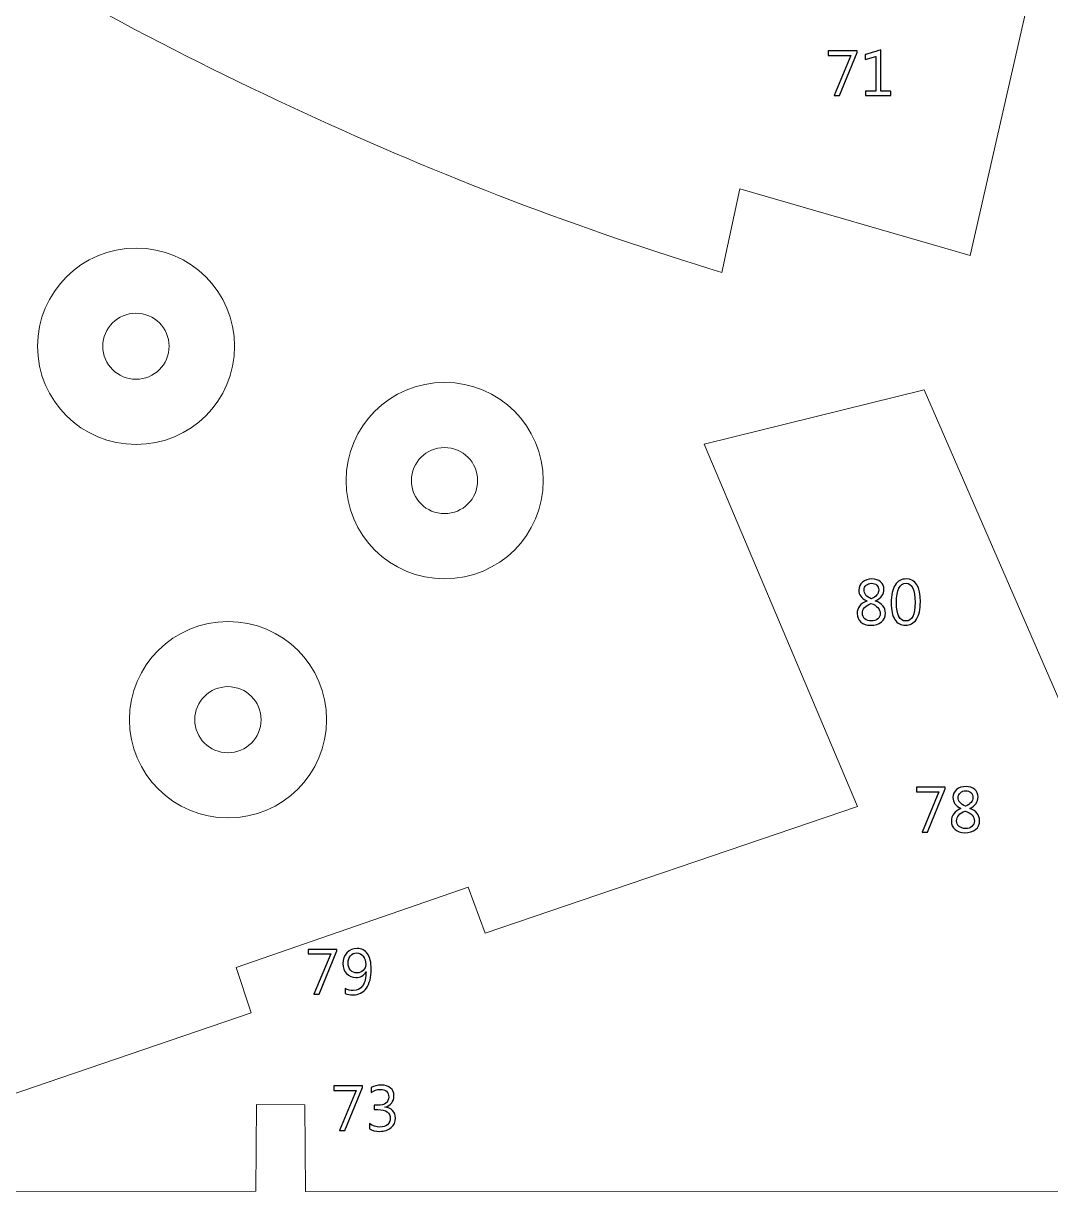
# Model space of a CAD drawing. Header units: centimetres. Extents: x -19.4 to 19.9, y -26.5 to 22.7.
# Drawn here: x 6.94 to 13.74, y -26.46 to -18.72 of the extents above; entities that cross this region are included whole.
import ezdxf

# ---------------------------------------------------------------- set-up
doc = ezdxf.new("R2010")
doc.units = ezdxf.units.CM
doc.header["$MEASUREMENT"] = 0
doc.layers.add('Camada 1', color=7, linetype='Continuous')

msp = doc.modelspace()

# ---------------------------------------------------------------- linework, layer by layer
at = {"layer": 'Camada 1', "color": 7, "lineweight": 9}
for centre, major_axis, ratio in [((7.68208, -20.85832), (0.65257, 0), 0.9956633), ((7.68121, -20.85827), (0.2195, 0), 0.995672), ((9.72492, -21.74752), (0.65257, 0), 0.9956633), ((9.72405, -21.74747), (0.2195, 0), 0.995672), ((8.29084, -23.32988), (0.65257, 0), 0.9956633), ((8.28997, -23.32983), (0.2195, 0), 0.995672)]:
    msp.add_ellipse(centre, major_axis=major_axis, ratio=ratio, dxfattribs=at)
for points, knots in [([(13.60992, -18.47447), (13.60992, -18.47447), (12.035, -18.04846), (12.035, -18.04846), (12.035, -18.04846), (12.035, -18.04846), (12.12652, -17.4769), (12.12652, -17.4769), (12.12652, -17.4769), (10.51732, -16.95289), (8.8798, -16.12382), (7.22589, -15.11792), (7.22589, -15.11792), (7.22589, -15.11792), (6.05369, -17.83338), (6.05369, -17.83338), (6.05369, -17.83338), (7.86047, -18.95029), (9.69496, -19.80668), (11.56075, -20.36915), (11.56075, -20.36915), (11.56075, -20.36915), (11.67926, -19.81574), (11.67926, -19.81574), (11.67926, -19.81574), (11.67926, -19.81574), (13.20315, -20.25699), (13.20315, -20.25699), (13.20315, -20.25699), (13.20315, -20.25699), (13.60992, -18.47447), (13.60992, -18.47447)], [0, 0, 0, 0, 0.1111111, 0.1111111, 0.1111111, 0.1111111, 0.2222222, 0.2222222, 0.2222222, 0.2222222, 0.3333333, 0.3333333, 0.3333333, 0.3333333, 0.4444444, 0.4444444, 0.4444444, 0.4444445, 0.5555556, 0.5555556, 0.5555556, 0.5555556, 0.6666667, 0.6666667, 0.6666667, 0.6666667, 0.7777778, 0.7777778, 0.7777778, 0.7777778, 1, 1, 1, 1]), ([(15.46862, -22.88069), (15.46862, -22.88069), (16.7564, -26.45463), (16.7564, -26.45463), (16.7564, -26.45463), (16.7564, -26.45463), (16.16272, -26.45526), (16.16272, -26.45526), (16.16272, -26.45526), (16.16272, -26.45526), (15.53393, -24.70365), (15.53393, -24.70365), (15.53393, -24.70365), (15.53393, -24.70365), (15.23463, -24.8125), (15.23463, -24.8125), (15.23463, -24.8125), (15.23463, -24.8125), (15.79181, -26.45503), (15.79181, -26.45503), (15.79181, -26.45503), (15.79181, -26.45503), (8.80438, -26.45255), (8.80438, -26.45255), (8.80438, -26.45255), (8.80438, -26.45255), (8.79951, -25.87983), (8.79951, -25.87983), (8.79951, -25.87983), (8.79951, -25.87983), (8.47881, -25.87795), (8.47881, -25.87795), (8.47881, -25.87795), (8.47881, -25.87795), (8.47523, -26.45047), (8.47523, -26.45047), (8.47523, -26.45047), (8.47523, -26.45047), (6.45199, -26.45212), (6.45199, -26.45212), (6.45199, -26.45212), (6.20591, -26.46023), (6.14256, -26.04751), (6.38097, -25.97301), (6.38097, -25.97301), (6.38097, -25.97301), (8.44333, -25.27122), (8.44333, -25.27122), (8.44333, -25.27122), (8.44333, -25.27122), (8.34547, -24.96979), (8.34547, -24.96979), (8.34547, -24.96979), (8.34547, -24.96979), (9.88118, -24.43949), (9.88118, -24.43949), (9.88118, -24.43949), (9.88118, -24.43949), (9.99392, -24.74276), (9.99392, -24.74276), (9.99392, -24.74276), (9.99392, -24.74276), (12.45782, -23.90472), (12.45782, -23.90472), (12.45782, -23.90472), (12.45782, -23.90472), (11.44347, -21.50548), (11.44347, -21.50548), (11.44347, -21.50548), (11.44347, -21.50548), (12.89858, -21.14595), (12.89858, -21.14595), (12.89858, -21.14595), (12.89858, -21.14595), (13.889, -23.41795), (13.889, -23.41795), (13.889, -23.41795), (13.889, -23.41795), (15.46862, -22.88069), (15.46862, -22.88069)], [0, 0, 0, 0, 0.047619, 0.047619, 0.047619, 0.0476191, 0.0952381, 0.0952381, 0.0952381, 0.0952381, 0.1428571, 0.1428571, 0.1428571, 0.1428572, 0.1904762, 0.1904762, 0.1904762, 0.1904762, 0.2380952, 0.2380952, 0.2380952, 0.2380952, 0.2857143, 0.2857143, 0.2857143, 0.2857143, 0.3333333, 0.3333333, 0.3333333, 0.3333333, 0.3809524, 0.3809524, 0.3809524, 0.3809524, 0.4285714, 0.4285714, 0.4285714, 0.4285714, 0.4761905, 0.4761905, 0.4761905, 0.4761905, 0.5238095, 0.5238095, 0.5238095, 0.5238095, 0.5714286, 0.5714286, 0.5714286, 0.5714286, 0.6190476, 0.6190476, 0.6190476, 0.6190476, 0.6666667, 0.6666667, 0.6666667, 0.6666667, 0.7142857, 0.7142857, 0.7142857, 0.7142857, 0.7619048, 0.7619048, 0.7619048, 0.7619048, 0.8095238, 0.8095238, 0.8095238, 0.8095238, 0.8571429, 0.8571429, 0.8571429, 0.8571429, 0.9047619, 0.9047619, 0.9047619, 0.9047619, 1, 1, 1, 1])]:
    msp.add_open_spline(points, degree=3, knots=knots, dxfattribs=at)
at = {"layer": 'Camada 1', "color": 7}
for points, knots in [([(12.4559, -18.91352), (12.4559, -18.91352), (12.33863, -19.1992), (12.33863, -19.1992), (12.33863, -19.1992), (12.33863, -19.1992), (12.30349, -19.1992), (12.30349, -19.1992), (12.30349, -19.1992), (12.30349, -19.1992), (12.41441, -18.93334), (12.41441, -18.93334), (12.41441, -18.93334), (12.41441, -18.93334), (12.26497, -18.93334), (12.26497, -18.93334), (12.26497, -18.93334), (12.26497, -18.93334), (12.26497, -18.90286), (12.26497, -18.90286), (12.26497, -18.90286), (12.26497, -18.90286), (12.4559, -18.90286), (12.4559, -18.90286), (12.4559, -18.90286), (12.4559, -18.90286), (12.4559, -18.91352), (12.4559, -18.91352)], [0, 0, 0, 0, 0.125, 0.125, 0.125, 0.125, 0.25, 0.25, 0.25, 0.25, 0.375, 0.375, 0.375, 0.375, 0.5, 0.5, 0.5, 0.5, 0.625, 0.625, 0.625, 0.625, 0.75, 0.75, 0.75, 0.75, 1, 1, 1, 1]), ([(12.67942, -19.1992), (12.67942, -19.1992), (12.51178, -19.1992), (12.51178, -19.1992), (12.51178, -19.1992), (12.51178, -19.1992), (12.51178, -19.16957), (12.51178, -19.16957), (12.51178, -19.16957), (12.51178, -19.16957), (12.57866, -19.16957), (12.57866, -19.16957), (12.57866, -19.16957), (12.57866, -19.16957), (12.57866, -18.93913), (12.57866, -18.93913), (12.57866, -18.93913), (12.57866, -18.93913), (12.51008, -18.95959), (12.51008, -18.95959), (12.51008, -18.95959), (12.51008, -18.95959), (12.51008, -18.92742), (12.51008, -18.92742), (12.51008, -18.92742), (12.51008, -18.92742), (12.61253, -18.89609), (12.61253, -18.89609), (12.61253, -18.89609), (12.61253, -18.89609), (12.61253, -19.16957), (12.61253, -19.16957), (12.61253, -19.16957), (12.61253, -19.16957), (12.67942, -19.16957), (12.67942, -19.16957), (12.67942, -19.16957), (12.67942, -19.16957), (12.67942, -19.1992), (12.67942, -19.1992)], [0, 0, 0, 0, 0.0909091, 0.0909091, 0.0909091, 0.0909091, 0.1818182, 0.1818182, 0.1818182, 0.1818182, 0.2727273, 0.2727273, 0.2727273, 0.2727273, 0.3636364, 0.3636364, 0.3636364, 0.3636364, 0.4545455, 0.4545455, 0.4545455, 0.4545455, 0.5454545, 0.5454545, 0.5454545, 0.5454546, 0.6363636, 0.6363636, 0.6363636, 0.6363636, 0.7272727, 0.7272727, 0.7272727, 0.7272727, 0.8181818, 0.8181818, 0.8181818, 0.8181818, 1, 1, 1, 1]), ([(12.52006, -22.54435), (12.52006, -22.54435), (12.52006, -22.54351), (12.52006, -22.54351), (12.52006, -22.54351), (12.4845, -22.527), (12.46672, -22.50301), (12.46672, -22.47154), (12.46672, -22.47154), (12.46672, -22.45016), (12.47483, -22.43259), (12.49113, -22.4189), (12.49113, -22.4189), (12.50743, -22.40515), (12.52838, -22.3983), (12.55407, -22.3983), (12.55407, -22.3983), (12.57721, -22.3983), (12.59626, -22.40472), (12.61115, -22.41756), (12.61115, -22.41756), (12.62603, -22.43041), (12.63351, -22.44684), (12.63351, -22.46695), (12.63351, -22.46695), (12.63351, -22.49983), (12.61517, -22.5253), (12.57848, -22.54351), (12.57848, -22.54351), (12.57848, -22.54351), (12.57848, -22.54435), (12.57848, -22.54435), (12.57848, -22.54435), (12.62166, -22.55981), (12.64325, -22.58655), (12.64325, -22.62458), (12.64325, -22.62458), (12.64325, -22.64913), (12.63443, -22.6686), (12.61679, -22.68307), (12.61679, -22.68307), (12.59922, -22.69753), (12.57467, -22.7048), (12.54327, -22.7048), (12.54327, -22.7048), (12.51794, -22.7048), (12.49713, -22.6976), (12.48069, -22.68328), (12.48069, -22.68328), (12.46432, -22.66896), (12.45613, -22.65033), (12.45613, -22.62747), (12.45613, -22.62747), (12.45613, -22.58944), (12.47744, -22.56171), (12.52006, -22.54435)], [0, 0, 0, 0, 0.0666667, 0.0666667, 0.0666667, 0.0666667, 0.1333333, 0.1333333, 0.1333333, 0.1333333, 0.2, 0.2, 0.2, 0.2, 0.2666667, 0.2666667, 0.2666667, 0.2666667, 0.3333333, 0.3333333, 0.3333333, 0.3333333, 0.4, 0.4, 0.4, 0.4, 0.4666667, 0.4666667, 0.4666667, 0.4666667, 0.5333333, 0.5333333, 0.5333333, 0.5333333, 0.6, 0.6, 0.6, 0.6, 0.6666667, 0.6666667, 0.6666667, 0.6666667, 0.7333333, 0.7333333, 0.7333333, 0.7333333, 0.8, 0.8, 0.8, 0.8, 0.8666667, 0.8666667, 0.8666667, 0.8666667, 1, 1, 1, 1]), ([(12.5988, -22.47119), (12.5988, -22.4575), (12.5945, -22.44677), (12.58596, -22.43887), (12.58596, -22.43887), (12.57742, -22.43104), (12.56571, -22.42709), (12.55096, -22.42709), (12.55096, -22.42709), (12.53713, -22.42709), (12.52542, -22.43118), (12.51582, -22.43944), (12.51582, -22.43944), (12.50623, -22.44762), (12.50143, -22.45806), (12.50143, -22.47076), (12.50143, -22.47076), (12.50143, -22.49659), (12.51752, -22.51599), (12.54969, -22.52911), (12.54969, -22.52911), (12.58243, -22.51557), (12.5988, -22.49631), (12.5988, -22.47119)], [0, 0, 0, 0, 0.1428571, 0.1428571, 0.1428571, 0.1428572, 0.2857143, 0.2857143, 0.2857143, 0.2857143, 0.4285714, 0.4285714, 0.4285714, 0.4285714, 0.5714286, 0.5714286, 0.5714286, 0.5714286, 0.7142857, 0.7142857, 0.7142857, 0.7142857, 1, 1, 1, 1]), ([(12.77477, -22.7048), (12.74542, -22.7048), (12.72248, -22.69217), (12.70605, -22.66698), (12.70605, -22.66698), (12.68961, -22.64172), (12.68135, -22.60524), (12.68135, -22.55755), (12.68135, -22.55755), (12.68135, -22.50512), (12.68996, -22.46554), (12.7071, -22.43866), (12.7071, -22.43866), (12.72425, -22.41178), (12.74901, -22.3983), (12.7814, -22.3983), (12.7814, -22.3983), (12.84342, -22.3983), (12.87439, -22.44896), (12.87439, -22.55028), (12.87439, -22.55028), (12.87439, -22.60052), (12.86564, -22.63876), (12.84815, -22.66522), (12.84815, -22.66522), (12.83065, -22.69161), (12.80617, -22.7048), (12.77477, -22.7048)], [0, 0, 0, 0, 0.125, 0.125, 0.125, 0.125, 0.25, 0.25, 0.25, 0.25, 0.375, 0.375, 0.375, 0.375, 0.5, 0.5, 0.5, 0.5, 0.625, 0.625, 0.625, 0.625, 0.75, 0.75, 0.75, 0.75, 1, 1, 1, 1]), ([(12.77949, -22.42709), (12.73723, -22.42709), (12.71606, -22.47006), (12.71606, -22.556), (12.71606, -22.556), (12.71606, -22.63629), (12.73681, -22.67644), (12.7783, -22.67644), (12.7783, -22.67644), (12.81922, -22.67644), (12.83968, -22.63558), (12.83968, -22.55395), (12.83968, -22.55395), (12.83968, -22.46935), (12.81964, -22.42709), (12.77949, -22.42709)], [0, 0, 0, 0, 0.2, 0.2, 0.2, 0.2, 0.4, 0.4, 0.4, 0.4, 0.6, 0.6, 0.6, 0.6, 1, 1, 1, 1]), ([(12.54743, -22.56044), (12.50969, -22.57547), (12.49085, -22.59734), (12.49085, -22.62592), (12.49085, -22.62592), (12.49085, -22.64066), (12.49635, -22.6528), (12.50729, -22.66225), (12.50729, -22.66225), (12.51822, -22.67171), (12.53262, -22.67644), (12.55054, -22.67644), (12.55054, -22.67644), (12.56761, -22.67644), (12.58151, -22.67178), (12.59231, -22.66247), (12.59231, -22.66247), (12.6031, -22.65315), (12.60854, -22.64137), (12.60854, -22.62712), (12.60854, -22.62712), (12.60854, -22.59734), (12.58815, -22.57505), (12.54743, -22.56044)], [0, 0, 0, 0, 0.1428571, 0.1428571, 0.1428571, 0.1428572, 0.2857143, 0.2857143, 0.2857143, 0.2857143, 0.4285714, 0.4285714, 0.4285714, 0.4285714, 0.5714286, 0.5714286, 0.5714286, 0.5714286, 0.7142857, 0.7142857, 0.7142857, 0.7142857, 1, 1, 1, 1]), ([(13.03932, -23.7879), (13.03932, -23.7879), (12.92205, -24.07358), (12.92205, -24.07358), (12.92205, -24.07358), (12.92205, -24.07358), (12.88691, -24.07358), (12.88691, -24.07358), (12.88691, -24.07358), (12.88691, -24.07358), (12.99783, -23.80772), (12.99783, -23.80772), (12.99783, -23.80772), (12.99783, -23.80772), (12.84839, -23.80772), (12.84839, -23.80772), (12.84839, -23.80772), (12.84839, -23.80772), (12.84839, -23.77724), (12.84839, -23.77724), (12.84839, -23.77724), (12.84839, -23.77724), (13.03932, -23.77724), (13.03932, -23.77724), (13.03932, -23.77724), (13.03932, -23.77724), (13.03932, -23.7879), (13.03932, -23.7879)], [0, 0, 0, 0, 0.125, 0.125, 0.125, 0.125, 0.25, 0.25, 0.25, 0.25, 0.375, 0.375, 0.375, 0.375, 0.5, 0.5, 0.5, 0.5, 0.625, 0.625, 0.625, 0.625, 0.75, 0.75, 0.75, 0.75, 1, 1, 1, 1]), ([(13.14346, -23.91821), (13.14346, -23.91821), (13.14346, -23.91737), (13.14346, -23.91737), (13.14346, -23.91737), (13.1079, -23.90086), (13.09012, -23.87687), (13.09012, -23.8454), (13.09012, -23.8454), (13.09012, -23.82402), (13.09823, -23.80645), (13.11453, -23.79276), (13.11453, -23.79276), (13.13083, -23.77901), (13.15178, -23.77216), (13.17747, -23.77216), (13.17747, -23.77216), (13.20061, -23.77216), (13.21966, -23.77858), (13.23455, -23.79142), (13.23455, -23.79142), (13.24943, -23.80427), (13.25691, -23.8207), (13.25691, -23.84081), (13.25691, -23.84081), (13.25691, -23.87369), (13.23857, -23.89916), (13.20188, -23.91737), (13.20188, -23.91737), (13.20188, -23.91737), (13.20188, -23.91821), (13.20188, -23.91821), (13.20188, -23.91821), (13.24506, -23.93367), (13.26665, -23.96041), (13.26665, -23.99844), (13.26665, -23.99844), (13.26665, -24.02299), (13.25783, -24.04246), (13.24019, -24.05693), (13.24019, -24.05693), (13.22262, -24.07139), (13.19807, -24.07866), (13.16667, -24.07866), (13.16667, -24.07866), (13.14134, -24.07866), (13.12053, -24.07146), (13.10409, -24.05714), (13.10409, -24.05714), (13.08772, -24.04282), (13.07953, -24.02419), (13.07953, -24.00133), (13.07953, -24.00133), (13.07953, -23.9633), (13.10084, -23.93557), (13.14346, -23.91821)], [0, 0, 0, 0, 0.0666667, 0.0666667, 0.0666667, 0.0666667, 0.1333333, 0.1333333, 0.1333333, 0.1333333, 0.2, 0.2, 0.2, 0.2, 0.2666667, 0.2666667, 0.2666667, 0.2666667, 0.3333333, 0.3333333, 0.3333333, 0.3333333, 0.4, 0.4, 0.4, 0.4, 0.4666667, 0.4666667, 0.4666667, 0.4666667, 0.5333333, 0.5333333, 0.5333333, 0.5333333, 0.6, 0.6, 0.6, 0.6, 0.6666667, 0.6666667, 0.6666667, 0.6666667, 0.7333333, 0.7333333, 0.7333333, 0.7333333, 0.8, 0.8, 0.8, 0.8, 0.8666667, 0.8666667, 0.8666667, 0.8666667, 1, 1, 1, 1]), ([(13.2222, -23.84505), (13.2222, -23.83136), (13.2179, -23.82063), (13.20936, -23.81273), (13.20936, -23.81273), (13.20082, -23.8049), (13.18911, -23.80095), (13.17436, -23.80095), (13.17436, -23.80095), (13.16053, -23.80095), (13.14882, -23.80504), (13.13922, -23.8133), (13.13922, -23.8133), (13.12963, -23.82148), (13.12483, -23.83192), (13.12483, -23.84462), (13.12483, -23.84462), (13.12483, -23.87045), (13.14092, -23.88985), (13.17309, -23.90297), (13.17309, -23.90297), (13.20583, -23.88943), (13.2222, -23.87017), (13.2222, -23.84505)], [0, 0, 0, 0, 0.1428571, 0.1428571, 0.1428571, 0.1428572, 0.2857143, 0.2857143, 0.2857143, 0.2857143, 0.4285714, 0.4285714, 0.4285714, 0.4285714, 0.5714286, 0.5714286, 0.5714286, 0.5714286, 0.7142857, 0.7142857, 0.7142857, 0.7142857, 1, 1, 1, 1]), ([(13.17083, -23.9343), (13.13309, -23.94933), (13.11425, -23.9712), (13.11425, -23.99978), (13.11425, -23.99978), (13.11425, -24.01452), (13.11975, -24.02666), (13.13069, -24.03611), (13.13069, -24.03611), (13.14162, -24.04557), (13.15602, -24.0503), (13.17394, -24.0503), (13.17394, -24.0503), (13.19101, -24.0503), (13.20491, -24.04564), (13.21571, -24.03633), (13.21571, -24.03633), (13.2265, -24.02701), (13.23194, -24.01523), (13.23194, -24.00098), (13.23194, -24.00098), (13.23194, -23.9712), (13.21155, -23.94891), (13.17083, -23.9343)], [0, 0, 0, 0, 0.1428571, 0.1428571, 0.1428571, 0.1428572, 0.2857143, 0.2857143, 0.2857143, 0.2857143, 0.4285714, 0.4285714, 0.4285714, 0.4285714, 0.5714286, 0.5714286, 0.5714286, 0.5714286, 0.7142857, 0.7142857, 0.7142857, 0.7142857, 1, 1, 1, 1]), ([(9.01184, -24.86064), (9.01184, -24.86064), (8.89457, -25.14632), (8.89457, -25.14632), (8.89457, -25.14632), (8.89457, -25.14632), (8.85943, -25.14632), (8.85943, -25.14632), (8.85943, -25.14632), (8.85943, -25.14632), (8.97035, -24.88046), (8.97035, -24.88046), (8.97035, -24.88046), (8.97035, -24.88046), (8.82091, -24.88046), (8.82091, -24.88046), (8.82091, -24.88046), (8.82091, -24.88046), (8.82091, -24.84998), (8.82091, -24.84998), (8.82091, -24.84998), (8.82091, -24.84998), (9.01184, -24.84998), (9.01184, -24.84998), (9.01184, -24.84998), (9.01184, -24.84998), (9.01184, -24.86064), (9.01184, -24.86064)], [0, 0, 0, 0, 0.125, 0.125, 0.125, 0.125, 0.25, 0.25, 0.25, 0.25, 0.375, 0.375, 0.375, 0.375, 0.5, 0.5, 0.5, 0.5, 0.625, 0.625, 0.625, 0.625, 0.75, 0.75, 0.75, 0.75, 1, 1, 1, 1]), ([(9.06687, -25.14152), (9.06687, -25.14152), (9.06687, -25.109), (9.06687, -25.109), (9.06687, -25.109), (9.08338, -25.11838), (9.10088, -25.12304), (9.11936, -25.12304), (9.11936, -25.12304), (9.14618, -25.12304), (9.16713, -25.11217), (9.18202, -25.09051), (9.18202, -25.09051), (9.19698, -25.06885), (9.20446, -25.03802), (9.20446, -24.99815), (9.20446, -24.99815), (9.20417, -24.99829), (9.20389, -24.99829), (9.20361, -24.99815), (9.20361, -24.99815), (9.19098, -25.02355), (9.1689, -25.03625), (9.13757, -25.03625), (9.13757, -25.03625), (9.11217, -25.03625), (9.09142, -25.02764), (9.07513, -25.01043), (9.07513, -25.01043), (9.0589, -24.99321), (9.05078, -24.97099), (9.05078, -24.94389), (9.05078, -24.94389), (9.05078, -24.91496), (9.05967, -24.89119), (9.07752, -24.8727), (9.07752, -24.8727), (9.09538, -24.85414), (9.11817, -24.8449), (9.14604, -24.8449), (9.14604, -24.8449), (9.17518, -24.8449), (9.19796, -24.85647), (9.21426, -24.87955), (9.21426, -24.87955), (9.23056, -24.90262), (9.23875, -24.93627), (9.23875, -24.98037), (9.23875, -24.98037), (9.23875, -25.03512), (9.22816, -25.07732), (9.20693, -25.10695), (9.20693, -25.10695), (9.18576, -25.13658), (9.15627, -25.1514), (9.11852, -25.1514), (9.11852, -25.1514), (9.09869, -25.1514), (9.08148, -25.14808), (9.06687, -25.14152)], [0, 0, 0, 0, 0.0625, 0.0625, 0.0625, 0.0625, 0.125, 0.125, 0.125, 0.125, 0.1875, 0.1875, 0.1875, 0.1875, 0.25, 0.25, 0.25, 0.25, 0.3125, 0.3125, 0.3125, 0.3125, 0.375, 0.375, 0.375, 0.375, 0.4375, 0.4375, 0.4375, 0.4375, 0.5, 0.5, 0.5, 0.5, 0.5625, 0.5625, 0.5625, 0.5625, 0.625, 0.625, 0.625, 0.625, 0.6875, 0.6875, 0.6875, 0.6875, 0.75, 0.75, 0.75, 0.75, 0.8125, 0.8125, 0.8125, 0.8125, 0.875, 0.875, 0.875, 0.875, 1, 1, 1, 1]), ([(9.14286, -24.87369), (9.12649, -24.87369), (9.11287, -24.87983), (9.10194, -24.89217), (9.10194, -24.89217), (9.091, -24.90452), (9.0855, -24.92019), (9.0855, -24.93924), (9.0855, -24.93924), (9.0855, -24.96005), (9.09086, -24.97642), (9.10158, -24.98834), (9.10158, -24.98834), (9.11231, -25.00027), (9.12684, -25.00619), (9.14519, -25.00619), (9.14519, -25.00619), (9.16113, -25.00619), (9.17461, -25.00076), (9.18569, -24.9899), (9.18569, -24.9899), (9.19677, -24.97896), (9.20234, -24.96569), (9.20234, -24.94996), (9.20234, -24.94996), (9.20234, -24.92752), (9.19684, -24.90918), (9.18583, -24.895), (9.18583, -24.895), (9.17482, -24.88082), (9.1605, -24.87369), (9.14286, -24.87369)], [0, 0, 0, 0, 0.1111111, 0.1111111, 0.1111111, 0.1111111, 0.2222222, 0.2222222, 0.2222222, 0.2222222, 0.3333333, 0.3333333, 0.3333333, 0.3333333, 0.4444444, 0.4444444, 0.4444444, 0.4444445, 0.5555556, 0.5555556, 0.5555556, 0.5555556, 0.6666667, 0.6666667, 0.6666667, 0.6666667, 0.7777778, 0.7777778, 0.7777778, 0.7777778, 1, 1, 1, 1]), ([(9.18122, -25.764), (9.18122, -25.764), (9.06395, -26.04968), (9.06395, -26.04968), (9.06395, -26.04968), (9.06395, -26.04968), (9.02881, -26.04968), (9.02881, -26.04968), (9.02881, -26.04968), (9.02881, -26.04968), (9.13973, -25.78382), (9.13973, -25.78382), (9.13973, -25.78382), (9.13973, -25.78382), (8.99029, -25.78382), (8.99029, -25.78382), (8.99029, -25.78382), (8.99029, -25.78382), (8.99029, -25.75334), (8.99029, -25.75334), (8.99029, -25.75334), (8.99029, -25.75334), (9.18122, -25.75334), (9.18122, -25.75334), (9.18122, -25.75334), (9.18122, -25.75334), (9.18122, -25.764), (9.18122, -25.764)], [0, 0, 0, 0, 0.125, 0.125, 0.125, 0.125, 0.25, 0.25, 0.25, 0.25, 0.375, 0.375, 0.375, 0.375, 0.5, 0.5, 0.5, 0.5, 0.625, 0.625, 0.625, 0.625, 0.75, 0.75, 0.75, 0.75, 1, 1, 1, 1]), ([(9.22778, -26.03867), (9.22778, -26.03867), (9.22778, -26.00227), (9.22778, -26.00227), (9.22778, -26.00227), (9.24803, -26.01835), (9.27096, -26.0264), (9.29644, -26.0264), (9.29644, -26.0264), (9.31718, -26.0264), (9.33369, -26.02125), (9.34604, -26.01087), (9.34604, -26.01087), (9.35838, -26.0005), (9.36452, -25.98653), (9.36452, -25.96903), (9.36452, -25.96903), (9.36452, -25.93023), (9.33701, -25.91082), (9.28204, -25.91082), (9.28204, -25.91082), (9.28204, -25.91082), (9.25742, -25.91082), (9.25742, -25.91082), (9.25742, -25.91082), (9.25742, -25.91082), (9.25742, -25.88204), (9.25742, -25.88204), (9.25742, -25.88204), (9.25742, -25.88204), (9.28084, -25.88204), (9.28084, -25.88204), (9.28084, -25.88204), (9.32988, -25.88204), (9.35436, -25.86383), (9.35436, -25.8275), (9.35436, -25.8275), (9.35436, -25.79384), (9.33566, -25.77705), (9.29827, -25.77705), (9.29827, -25.77705), (9.27739, -25.77705), (9.2577, -25.7841), (9.23921, -25.79822), (9.23921, -25.79822), (9.23921, -25.79822), (9.23921, -25.7652), (9.23921, -25.7652), (9.23921, -25.7652), (9.25826, -25.75391), (9.28077, -25.74826), (9.30667, -25.74826), (9.30667, -25.74826), (9.33164, -25.74826), (9.35161, -25.75489), (9.36664, -25.76809), (9.36664, -25.76809), (9.3816, -25.78135), (9.38908, -25.79829), (9.38908, -25.81896), (9.38908, -25.81896), (9.38908, -25.85798), (9.36925, -25.8831), (9.32953, -25.89424), (9.32953, -25.89424), (9.32953, -25.89424), (9.32953, -25.89509), (9.32953, -25.89509), (9.32953, -25.89509), (9.35083, -25.89714), (9.36777, -25.90462), (9.38033, -25.91753), (9.38033, -25.91753), (9.39296, -25.93044), (9.39924, -25.94653), (9.39924, -25.96579), (9.39924, -25.96579), (9.39924, -25.99246), (9.38971, -26.01391), (9.37059, -26.03028), (9.37059, -26.03028), (9.35147, -26.04658), (9.32628, -26.05476), (9.29502, -26.05476), (9.29502, -26.05476), (9.26687, -26.05476), (9.24444, -26.0494), (9.22778, -26.03867)], [0, 0, 0, 0, 0.0434783, 0.0434783, 0.0434783, 0.0434783, 0.0869565, 0.0869565, 0.0869565, 0.0869565, 0.1304348, 0.1304348, 0.1304348, 0.1304348, 0.173913, 0.173913, 0.173913, 0.1739131, 0.2173913, 0.2173913, 0.2173913, 0.2173913, 0.2608696, 0.2608696, 0.2608696, 0.2608696, 0.3043478, 0.3043478, 0.3043478, 0.3043478, 0.3478261, 0.3478261, 0.3478261, 0.3478261, 0.3913043, 0.3913043, 0.3913043, 0.3913044, 0.4347826, 0.4347826, 0.4347826, 0.4347826, 0.4782609, 0.4782609, 0.4782609, 0.4782609, 0.5217391, 0.5217391, 0.5217391, 0.5217391, 0.5652174, 0.5652174, 0.5652174, 0.5652174, 0.6086957, 0.6086957, 0.6086957, 0.6086957, 0.6521739, 0.6521739, 0.6521739, 0.6521739, 0.6956522, 0.6956522, 0.6956522, 0.6956522, 0.7391304, 0.7391304, 0.7391304, 0.7391304, 0.7826087, 0.7826087, 0.7826087, 0.7826087, 0.826087, 0.826087, 0.826087, 0.826087, 0.8695652, 0.8695652, 0.8695652, 0.8695652, 0.9130435, 0.9130435, 0.9130435, 0.9130435, 1, 1, 1, 1])]:
    msp.add_open_spline(points, degree=3, knots=knots, dxfattribs=at)
at = {"layer": 'Camada 1', "color": 250, "lineweight": 9}
for points, knots in [([(12.4559, -18.91352), (12.4559, -18.91352), (12.33863, -19.1992), (12.33863, -19.1992), (12.33863, -19.1992), (12.33863, -19.1992), (12.30349, -19.1992), (12.30349, -19.1992), (12.30349, -19.1992), (12.30349, -19.1992), (12.41441, -18.93334), (12.41441, -18.93334), (12.41441, -18.93334), (12.41441, -18.93334), (12.26497, -18.93334), (12.26497, -18.93334), (12.26497, -18.93334), (12.26497, -18.93334), (12.26497, -18.90286), (12.26497, -18.90286), (12.26497, -18.90286), (12.26497, -18.90286), (12.4559, -18.90286), (12.4559, -18.90286), (12.4559, -18.90286), (12.4559, -18.90286), (12.4559, -18.91352), (12.4559, -18.91352)], [0, 0, 0, 0, 0.125, 0.125, 0.125, 0.125, 0.25, 0.25, 0.25, 0.25, 0.375, 0.375, 0.375, 0.375, 0.5, 0.5, 0.5, 0.5, 0.625, 0.625, 0.625, 0.625, 0.75, 0.75, 0.75, 0.75, 1, 1, 1, 1]), ([(12.67942, -19.1992), (12.67942, -19.1992), (12.51178, -19.1992), (12.51178, -19.1992), (12.51178, -19.1992), (12.51178, -19.1992), (12.51178, -19.16957), (12.51178, -19.16957), (12.51178, -19.16957), (12.51178, -19.16957), (12.57866, -19.16957), (12.57866, -19.16957), (12.57866, -19.16957), (12.57866, -19.16957), (12.57866, -18.93913), (12.57866, -18.93913), (12.57866, -18.93913), (12.57866, -18.93913), (12.51008, -18.95959), (12.51008, -18.95959), (12.51008, -18.95959), (12.51008, -18.95959), (12.51008, -18.92742), (12.51008, -18.92742), (12.51008, -18.92742), (12.51008, -18.92742), (12.61253, -18.89609), (12.61253, -18.89609), (12.61253, -18.89609), (12.61253, -18.89609), (12.61253, -19.16957), (12.61253, -19.16957), (12.61253, -19.16957), (12.61253, -19.16957), (12.67942, -19.16957), (12.67942, -19.16957), (12.67942, -19.16957), (12.67942, -19.16957), (12.67942, -19.1992), (12.67942, -19.1992)], [0, 0, 0, 0, 0.0909091, 0.0909091, 0.0909091, 0.0909091, 0.1818182, 0.1818182, 0.1818182, 0.1818182, 0.2727273, 0.2727273, 0.2727273, 0.2727273, 0.3636364, 0.3636364, 0.3636364, 0.3636364, 0.4545455, 0.4545455, 0.4545455, 0.4545455, 0.5454545, 0.5454545, 0.5454545, 0.5454546, 0.6363636, 0.6363636, 0.6363636, 0.6363636, 0.7272727, 0.7272727, 0.7272727, 0.7272727, 0.8181818, 0.8181818, 0.8181818, 0.8181818, 1, 1, 1, 1]), ([(12.52006, -22.54435), (12.52006, -22.54435), (12.52006, -22.54351), (12.52006, -22.54351), (12.52006, -22.54351), (12.4845, -22.527), (12.46672, -22.50301), (12.46672, -22.47154), (12.46672, -22.47154), (12.46672, -22.45016), (12.47483, -22.43259), (12.49113, -22.4189), (12.49113, -22.4189), (12.50743, -22.40515), (12.52838, -22.3983), (12.55407, -22.3983), (12.55407, -22.3983), (12.57721, -22.3983), (12.59626, -22.40472), (12.61115, -22.41756), (12.61115, -22.41756), (12.62603, -22.43041), (12.63351, -22.44684), (12.63351, -22.46695), (12.63351, -22.46695), (12.63351, -22.49983), (12.61517, -22.5253), (12.57848, -22.54351), (12.57848, -22.54351), (12.57848, -22.54351), (12.57848, -22.54435), (12.57848, -22.54435), (12.57848, -22.54435), (12.62166, -22.55981), (12.64325, -22.58655), (12.64325, -22.62458), (12.64325, -22.62458), (12.64325, -22.64913), (12.63443, -22.6686), (12.61679, -22.68307), (12.61679, -22.68307), (12.59922, -22.69753), (12.57467, -22.7048), (12.54327, -22.7048), (12.54327, -22.7048), (12.51794, -22.7048), (12.49713, -22.6976), (12.48069, -22.68328), (12.48069, -22.68328), (12.46432, -22.66896), (12.45613, -22.65033), (12.45613, -22.62747), (12.45613, -22.62747), (12.45613, -22.58944), (12.47744, -22.56171), (12.52006, -22.54435)], [0, 0, 0, 0, 0.0666667, 0.0666667, 0.0666667, 0.0666667, 0.1333333, 0.1333333, 0.1333333, 0.1333333, 0.2, 0.2, 0.2, 0.2, 0.2666667, 0.2666667, 0.2666667, 0.2666667, 0.3333333, 0.3333333, 0.3333333, 0.3333333, 0.4, 0.4, 0.4, 0.4, 0.4666667, 0.4666667, 0.4666667, 0.4666667, 0.5333333, 0.5333333, 0.5333333, 0.5333333, 0.6, 0.6, 0.6, 0.6, 0.6666667, 0.6666667, 0.6666667, 0.6666667, 0.7333333, 0.7333333, 0.7333333, 0.7333333, 0.8, 0.8, 0.8, 0.8, 0.8666667, 0.8666667, 0.8666667, 0.8666667, 1, 1, 1, 1]), ([(12.5988, -22.47119), (12.5988, -22.4575), (12.5945, -22.44677), (12.58596, -22.43887), (12.58596, -22.43887), (12.57742, -22.43104), (12.56571, -22.42709), (12.55096, -22.42709), (12.55096, -22.42709), (12.53713, -22.42709), (12.52542, -22.43118), (12.51582, -22.43944), (12.51582, -22.43944), (12.50623, -22.44762), (12.50143, -22.45806), (12.50143, -22.47076), (12.50143, -22.47076), (12.50143, -22.49659), (12.51752, -22.51599), (12.54969, -22.52911), (12.54969, -22.52911), (12.58243, -22.51557), (12.5988, -22.49631), (12.5988, -22.47119)], [0, 0, 0, 0, 0.1428571, 0.1428571, 0.1428571, 0.1428572, 0.2857143, 0.2857143, 0.2857143, 0.2857143, 0.4285714, 0.4285714, 0.4285714, 0.4285714, 0.5714286, 0.5714286, 0.5714286, 0.5714286, 0.7142857, 0.7142857, 0.7142857, 0.7142857, 1, 1, 1, 1]), ([(12.77477, -22.7048), (12.74542, -22.7048), (12.72248, -22.69217), (12.70605, -22.66698), (12.70605, -22.66698), (12.68961, -22.64172), (12.68135, -22.60524), (12.68135, -22.55755), (12.68135, -22.55755), (12.68135, -22.50512), (12.68996, -22.46554), (12.7071, -22.43866), (12.7071, -22.43866), (12.72425, -22.41178), (12.74901, -22.3983), (12.7814, -22.3983), (12.7814, -22.3983), (12.84342, -22.3983), (12.87439, -22.44896), (12.87439, -22.55028), (12.87439, -22.55028), (12.87439, -22.60052), (12.86564, -22.63876), (12.84815, -22.66522), (12.84815, -22.66522), (12.83065, -22.69161), (12.80617, -22.7048), (12.77477, -22.7048)], [0, 0, 0, 0, 0.125, 0.125, 0.125, 0.125, 0.25, 0.25, 0.25, 0.25, 0.375, 0.375, 0.375, 0.375, 0.5, 0.5, 0.5, 0.5, 0.625, 0.625, 0.625, 0.625, 0.75, 0.75, 0.75, 0.75, 1, 1, 1, 1]), ([(12.77949, -22.42709), (12.73723, -22.42709), (12.71606, -22.47006), (12.71606, -22.556), (12.71606, -22.556), (12.71606, -22.63629), (12.73681, -22.67644), (12.7783, -22.67644), (12.7783, -22.67644), (12.81922, -22.67644), (12.83968, -22.63558), (12.83968, -22.55395), (12.83968, -22.55395), (12.83968, -22.46935), (12.81964, -22.42709), (12.77949, -22.42709)], [0, 0, 0, 0, 0.2, 0.2, 0.2, 0.2, 0.4, 0.4, 0.4, 0.4, 0.6, 0.6, 0.6, 0.6, 1, 1, 1, 1]), ([(12.54743, -22.56044), (12.50969, -22.57547), (12.49085, -22.59734), (12.49085, -22.62592), (12.49085, -22.62592), (12.49085, -22.64066), (12.49635, -22.6528), (12.50729, -22.66225), (12.50729, -22.66225), (12.51822, -22.67171), (12.53262, -22.67644), (12.55054, -22.67644), (12.55054, -22.67644), (12.56761, -22.67644), (12.58151, -22.67178), (12.59231, -22.66247), (12.59231, -22.66247), (12.6031, -22.65315), (12.60854, -22.64137), (12.60854, -22.62712), (12.60854, -22.62712), (12.60854, -22.59734), (12.58815, -22.57505), (12.54743, -22.56044)], [0, 0, 0, 0, 0.1428571, 0.1428571, 0.1428571, 0.1428572, 0.2857143, 0.2857143, 0.2857143, 0.2857143, 0.4285714, 0.4285714, 0.4285714, 0.4285714, 0.5714286, 0.5714286, 0.5714286, 0.5714286, 0.7142857, 0.7142857, 0.7142857, 0.7142857, 1, 1, 1, 1]), ([(13.03932, -23.7879), (13.03932, -23.7879), (12.92205, -24.07358), (12.92205, -24.07358), (12.92205, -24.07358), (12.92205, -24.07358), (12.88691, -24.07358), (12.88691, -24.07358), (12.88691, -24.07358), (12.88691, -24.07358), (12.99783, -23.80772), (12.99783, -23.80772), (12.99783, -23.80772), (12.99783, -23.80772), (12.84839, -23.80772), (12.84839, -23.80772), (12.84839, -23.80772), (12.84839, -23.80772), (12.84839, -23.77724), (12.84839, -23.77724), (12.84839, -23.77724), (12.84839, -23.77724), (13.03932, -23.77724), (13.03932, -23.77724), (13.03932, -23.77724), (13.03932, -23.77724), (13.03932, -23.7879), (13.03932, -23.7879)], [0, 0, 0, 0, 0.125, 0.125, 0.125, 0.125, 0.25, 0.25, 0.25, 0.25, 0.375, 0.375, 0.375, 0.375, 0.5, 0.5, 0.5, 0.5, 0.625, 0.625, 0.625, 0.625, 0.75, 0.75, 0.75, 0.75, 1, 1, 1, 1]), ([(13.14346, -23.91821), (13.14346, -23.91821), (13.14346, -23.91737), (13.14346, -23.91737), (13.14346, -23.91737), (13.1079, -23.90086), (13.09012, -23.87687), (13.09012, -23.8454), (13.09012, -23.8454), (13.09012, -23.82402), (13.09823, -23.80645), (13.11453, -23.79276), (13.11453, -23.79276), (13.13083, -23.77901), (13.15178, -23.77216), (13.17747, -23.77216), (13.17747, -23.77216), (13.20061, -23.77216), (13.21966, -23.77858), (13.23455, -23.79142), (13.23455, -23.79142), (13.24943, -23.80427), (13.25691, -23.8207), (13.25691, -23.84081), (13.25691, -23.84081), (13.25691, -23.87369), (13.23857, -23.89916), (13.20188, -23.91737), (13.20188, -23.91737), (13.20188, -23.91737), (13.20188, -23.91821), (13.20188, -23.91821), (13.20188, -23.91821), (13.24506, -23.93367), (13.26665, -23.96041), (13.26665, -23.99844), (13.26665, -23.99844), (13.26665, -24.02299), (13.25783, -24.04246), (13.24019, -24.05693), (13.24019, -24.05693), (13.22262, -24.07139), (13.19807, -24.07866), (13.16667, -24.07866), (13.16667, -24.07866), (13.14134, -24.07866), (13.12053, -24.07146), (13.10409, -24.05714), (13.10409, -24.05714), (13.08772, -24.04282), (13.07953, -24.02419), (13.07953, -24.00133), (13.07953, -24.00133), (13.07953, -23.9633), (13.10084, -23.93557), (13.14346, -23.91821)], [0, 0, 0, 0, 0.0666667, 0.0666667, 0.0666667, 0.0666667, 0.1333333, 0.1333333, 0.1333333, 0.1333333, 0.2, 0.2, 0.2, 0.2, 0.2666667, 0.2666667, 0.2666667, 0.2666667, 0.3333333, 0.3333333, 0.3333333, 0.3333333, 0.4, 0.4, 0.4, 0.4, 0.4666667, 0.4666667, 0.4666667, 0.4666667, 0.5333333, 0.5333333, 0.5333333, 0.5333333, 0.6, 0.6, 0.6, 0.6, 0.6666667, 0.6666667, 0.6666667, 0.6666667, 0.7333333, 0.7333333, 0.7333333, 0.7333333, 0.8, 0.8, 0.8, 0.8, 0.8666667, 0.8666667, 0.8666667, 0.8666667, 1, 1, 1, 1]), ([(13.2222, -23.84505), (13.2222, -23.83136), (13.2179, -23.82063), (13.20936, -23.81273), (13.20936, -23.81273), (13.20082, -23.8049), (13.18911, -23.80095), (13.17436, -23.80095), (13.17436, -23.80095), (13.16053, -23.80095), (13.14882, -23.80504), (13.13922, -23.8133), (13.13922, -23.8133), (13.12963, -23.82148), (13.12483, -23.83192), (13.12483, -23.84462), (13.12483, -23.84462), (13.12483, -23.87045), (13.14092, -23.88985), (13.17309, -23.90297), (13.17309, -23.90297), (13.20583, -23.88943), (13.2222, -23.87017), (13.2222, -23.84505)], [0, 0, 0, 0, 0.1428571, 0.1428571, 0.1428571, 0.1428572, 0.2857143, 0.2857143, 0.2857143, 0.2857143, 0.4285714, 0.4285714, 0.4285714, 0.4285714, 0.5714286, 0.5714286, 0.5714286, 0.5714286, 0.7142857, 0.7142857, 0.7142857, 0.7142857, 1, 1, 1, 1]), ([(13.17083, -23.9343), (13.13309, -23.94933), (13.11425, -23.9712), (13.11425, -23.99978), (13.11425, -23.99978), (13.11425, -24.01452), (13.11975, -24.02666), (13.13069, -24.03611), (13.13069, -24.03611), (13.14162, -24.04557), (13.15602, -24.0503), (13.17394, -24.0503), (13.17394, -24.0503), (13.19101, -24.0503), (13.20491, -24.04564), (13.21571, -24.03633), (13.21571, -24.03633), (13.2265, -24.02701), (13.23194, -24.01523), (13.23194, -24.00098), (13.23194, -24.00098), (13.23194, -23.9712), (13.21155, -23.94891), (13.17083, -23.9343)], [0, 0, 0, 0, 0.1428571, 0.1428571, 0.1428571, 0.1428572, 0.2857143, 0.2857143, 0.2857143, 0.2857143, 0.4285714, 0.4285714, 0.4285714, 0.4285714, 0.5714286, 0.5714286, 0.5714286, 0.5714286, 0.7142857, 0.7142857, 0.7142857, 0.7142857, 1, 1, 1, 1]), ([(9.01184, -24.86064), (9.01184, -24.86064), (8.89457, -25.14632), (8.89457, -25.14632), (8.89457, -25.14632), (8.89457, -25.14632), (8.85943, -25.14632), (8.85943, -25.14632), (8.85943, -25.14632), (8.85943, -25.14632), (8.97035, -24.88046), (8.97035, -24.88046), (8.97035, -24.88046), (8.97035, -24.88046), (8.82091, -24.88046), (8.82091, -24.88046), (8.82091, -24.88046), (8.82091, -24.88046), (8.82091, -24.84998), (8.82091, -24.84998), (8.82091, -24.84998), (8.82091, -24.84998), (9.01184, -24.84998), (9.01184, -24.84998), (9.01184, -24.84998), (9.01184, -24.84998), (9.01184, -24.86064), (9.01184, -24.86064)], [0, 0, 0, 0, 0.125, 0.125, 0.125, 0.125, 0.25, 0.25, 0.25, 0.25, 0.375, 0.375, 0.375, 0.375, 0.5, 0.5, 0.5, 0.5, 0.625, 0.625, 0.625, 0.625, 0.75, 0.75, 0.75, 0.75, 1, 1, 1, 1]), ([(9.06687, -25.14152), (9.06687, -25.14152), (9.06687, -25.109), (9.06687, -25.109), (9.06687, -25.109), (9.08338, -25.11838), (9.10088, -25.12304), (9.11936, -25.12304), (9.11936, -25.12304), (9.14618, -25.12304), (9.16713, -25.11217), (9.18202, -25.09051), (9.18202, -25.09051), (9.19698, -25.06885), (9.20446, -25.03802), (9.20446, -24.99815), (9.20446, -24.99815), (9.20417, -24.99829), (9.20389, -24.99829), (9.20361, -24.99815), (9.20361, -24.99815), (9.19098, -25.02355), (9.1689, -25.03625), (9.13757, -25.03625), (9.13757, -25.03625), (9.11217, -25.03625), (9.09142, -25.02764), (9.07513, -25.01043), (9.07513, -25.01043), (9.0589, -24.99321), (9.05078, -24.97099), (9.05078, -24.94389), (9.05078, -24.94389), (9.05078, -24.91496), (9.05967, -24.89119), (9.07752, -24.8727), (9.07752, -24.8727), (9.09538, -24.85414), (9.11817, -24.8449), (9.14604, -24.8449), (9.14604, -24.8449), (9.17518, -24.8449), (9.19796, -24.85647), (9.21426, -24.87955), (9.21426, -24.87955), (9.23056, -24.90262), (9.23875, -24.93627), (9.23875, -24.98037), (9.23875, -24.98037), (9.23875, -25.03512), (9.22816, -25.07732), (9.20693, -25.10695), (9.20693, -25.10695), (9.18576, -25.13658), (9.15627, -25.1514), (9.11852, -25.1514), (9.11852, -25.1514), (9.09869, -25.1514), (9.08148, -25.14808), (9.06687, -25.14152)], [0, 0, 0, 0, 0.0625, 0.0625, 0.0625, 0.0625, 0.125, 0.125, 0.125, 0.125, 0.1875, 0.1875, 0.1875, 0.1875, 0.25, 0.25, 0.25, 0.25, 0.3125, 0.3125, 0.3125, 0.3125, 0.375, 0.375, 0.375, 0.375, 0.4375, 0.4375, 0.4375, 0.4375, 0.5, 0.5, 0.5, 0.5, 0.5625, 0.5625, 0.5625, 0.5625, 0.625, 0.625, 0.625, 0.625, 0.6875, 0.6875, 0.6875, 0.6875, 0.75, 0.75, 0.75, 0.75, 0.8125, 0.8125, 0.8125, 0.8125, 0.875, 0.875, 0.875, 0.875, 1, 1, 1, 1]), ([(9.14286, -24.87369), (9.12649, -24.87369), (9.11287, -24.87983), (9.10194, -24.89217), (9.10194, -24.89217), (9.091, -24.90452), (9.0855, -24.92019), (9.0855, -24.93924), (9.0855, -24.93924), (9.0855, -24.96005), (9.09086, -24.97642), (9.10158, -24.98834), (9.10158, -24.98834), (9.11231, -25.00027), (9.12684, -25.00619), (9.14519, -25.00619), (9.14519, -25.00619), (9.16113, -25.00619), (9.17461, -25.00076), (9.18569, -24.9899), (9.18569, -24.9899), (9.19677, -24.97896), (9.20234, -24.96569), (9.20234, -24.94996), (9.20234, -24.94996), (9.20234, -24.92752), (9.19684, -24.90918), (9.18583, -24.895), (9.18583, -24.895), (9.17482, -24.88082), (9.1605, -24.87369), (9.14286, -24.87369)], [0, 0, 0, 0, 0.1111111, 0.1111111, 0.1111111, 0.1111111, 0.2222222, 0.2222222, 0.2222222, 0.2222222, 0.3333333, 0.3333333, 0.3333333, 0.3333333, 0.4444444, 0.4444444, 0.4444444, 0.4444445, 0.5555556, 0.5555556, 0.5555556, 0.5555556, 0.6666667, 0.6666667, 0.6666667, 0.6666667, 0.7777778, 0.7777778, 0.7777778, 0.7777778, 1, 1, 1, 1]), ([(9.18122, -25.764), (9.18122, -25.764), (9.06395, -26.04968), (9.06395, -26.04968), (9.06395, -26.04968), (9.06395, -26.04968), (9.02881, -26.04968), (9.02881, -26.04968), (9.02881, -26.04968), (9.02881, -26.04968), (9.13973, -25.78382), (9.13973, -25.78382), (9.13973, -25.78382), (9.13973, -25.78382), (8.99029, -25.78382), (8.99029, -25.78382), (8.99029, -25.78382), (8.99029, -25.78382), (8.99029, -25.75334), (8.99029, -25.75334), (8.99029, -25.75334), (8.99029, -25.75334), (9.18122, -25.75334), (9.18122, -25.75334), (9.18122, -25.75334), (9.18122, -25.75334), (9.18122, -25.764), (9.18122, -25.764)], [0, 0, 0, 0, 0.125, 0.125, 0.125, 0.125, 0.25, 0.25, 0.25, 0.25, 0.375, 0.375, 0.375, 0.375, 0.5, 0.5, 0.5, 0.5, 0.625, 0.625, 0.625, 0.625, 0.75, 0.75, 0.75, 0.75, 1, 1, 1, 1]), ([(9.22778, -26.03867), (9.22778, -26.03867), (9.22778, -26.00227), (9.22778, -26.00227), (9.22778, -26.00227), (9.24803, -26.01835), (9.27096, -26.0264), (9.29644, -26.0264), (9.29644, -26.0264), (9.31718, -26.0264), (9.33369, -26.02125), (9.34604, -26.01087), (9.34604, -26.01087), (9.35838, -26.0005), (9.36452, -25.98653), (9.36452, -25.96903), (9.36452, -25.96903), (9.36452, -25.93023), (9.33701, -25.91082), (9.28204, -25.91082), (9.28204, -25.91082), (9.28204, -25.91082), (9.25742, -25.91082), (9.25742, -25.91082), (9.25742, -25.91082), (9.25742, -25.91082), (9.25742, -25.88204), (9.25742, -25.88204), (9.25742, -25.88204), (9.25742, -25.88204), (9.28084, -25.88204), (9.28084, -25.88204), (9.28084, -25.88204), (9.32988, -25.88204), (9.35436, -25.86383), (9.35436, -25.8275), (9.35436, -25.8275), (9.35436, -25.79384), (9.33566, -25.77705), (9.29827, -25.77705), (9.29827, -25.77705), (9.27739, -25.77705), (9.2577, -25.7841), (9.23921, -25.79822), (9.23921, -25.79822), (9.23921, -25.79822), (9.23921, -25.7652), (9.23921, -25.7652), (9.23921, -25.7652), (9.25826, -25.75391), (9.28077, -25.74826), (9.30667, -25.74826), (9.30667, -25.74826), (9.33164, -25.74826), (9.35161, -25.75489), (9.36664, -25.76809), (9.36664, -25.76809), (9.3816, -25.78135), (9.38908, -25.79829), (9.38908, -25.81896), (9.38908, -25.81896), (9.38908, -25.85798), (9.36925, -25.8831), (9.32953, -25.89424), (9.32953, -25.89424), (9.32953, -25.89424), (9.32953, -25.89509), (9.32953, -25.89509), (9.32953, -25.89509), (9.35083, -25.89714), (9.36777, -25.90462), (9.38033, -25.91753), (9.38033, -25.91753), (9.39296, -25.93044), (9.39924, -25.94653), (9.39924, -25.96579), (9.39924, -25.96579), (9.39924, -25.99246), (9.38971, -26.01391), (9.37059, -26.03028), (9.37059, -26.03028), (9.35147, -26.04658), (9.32628, -26.05476), (9.29502, -26.05476), (9.29502, -26.05476), (9.26687, -26.05476), (9.24444, -26.0494), (9.22778, -26.03867)], [0, 0, 0, 0, 0.0434783, 0.0434783, 0.0434783, 0.0434783, 0.0869565, 0.0869565, 0.0869565, 0.0869565, 0.1304348, 0.1304348, 0.1304348, 0.1304348, 0.173913, 0.173913, 0.173913, 0.1739131, 0.2173913, 0.2173913, 0.2173913, 0.2173913, 0.2608696, 0.2608696, 0.2608696, 0.2608696, 0.3043478, 0.3043478, 0.3043478, 0.3043478, 0.3478261, 0.3478261, 0.3478261, 0.3478261, 0.3913043, 0.3913043, 0.3913043, 0.3913044, 0.4347826, 0.4347826, 0.4347826, 0.4347826, 0.4782609, 0.4782609, 0.4782609, 0.4782609, 0.5217391, 0.5217391, 0.5217391, 0.5217391, 0.5652174, 0.5652174, 0.5652174, 0.5652174, 0.6086957, 0.6086957, 0.6086957, 0.6086957, 0.6521739, 0.6521739, 0.6521739, 0.6521739, 0.6956522, 0.6956522, 0.6956522, 0.6956522, 0.7391304, 0.7391304, 0.7391304, 0.7391304, 0.7826087, 0.7826087, 0.7826087, 0.7826087, 0.826087, 0.826087, 0.826087, 0.826087, 0.8695652, 0.8695652, 0.8695652, 0.8695652, 0.9130435, 0.9130435, 0.9130435, 0.9130435, 1, 1, 1, 1])]:
    msp.add_open_spline(points, degree=3, knots=knots, dxfattribs=at)

doc.saveas('drawing.dxf')
